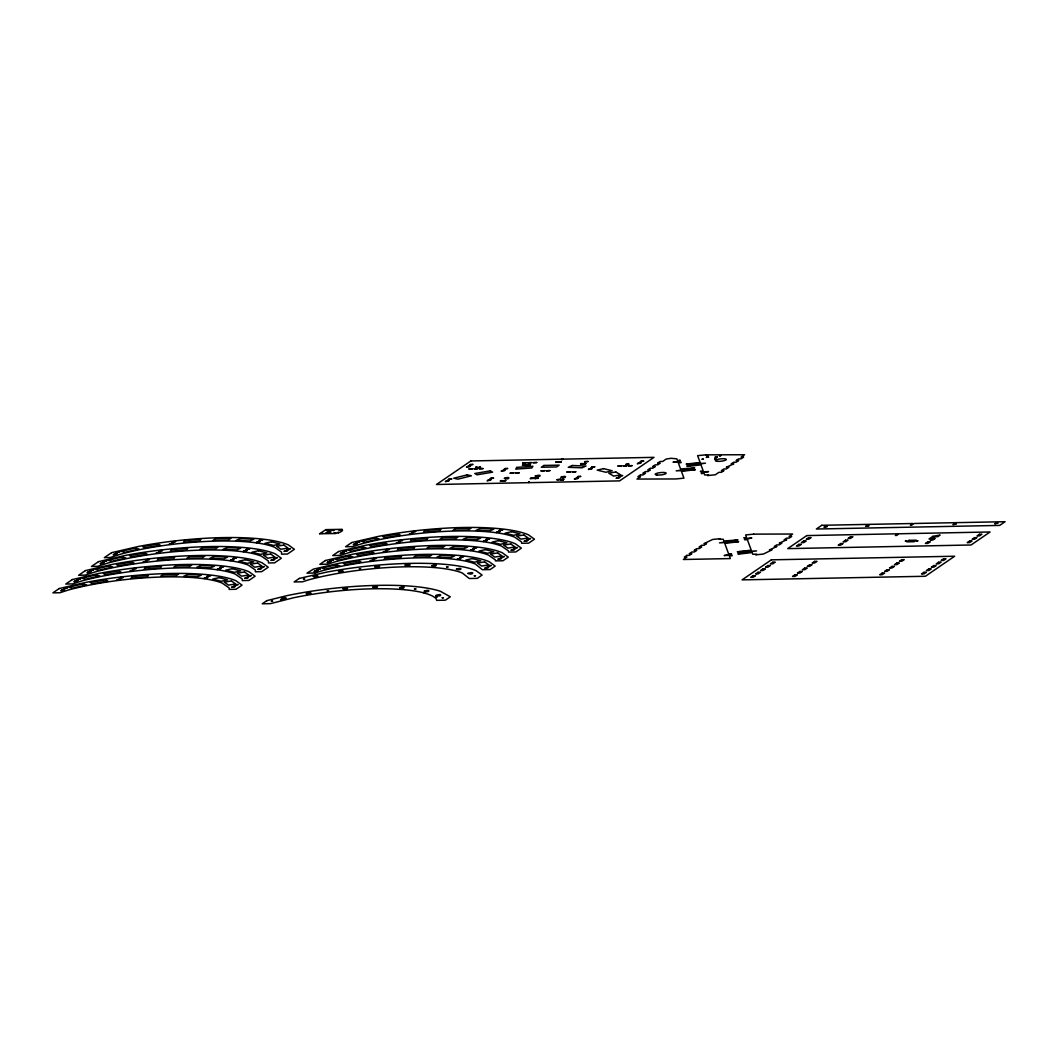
<?xml version="1.0" encoding="UTF-8"?>
<svg xmlns="http://www.w3.org/2000/svg" width="1058" height="1058" viewBox="0 0 1058 1058"><rect width="100%" height="100%" fill="white"/><g stroke="black" fill="none" stroke-linecap="round" stroke-linejoin="round"><path stroke-width="1.5" d="M558.531 462.187L561.11 461.857L559.761 462.148M625.886 464.33L626.772 464.409M528.762 482.117C531.182 481.668 526.527 482.58 529.344 482.382M562.591 459.503L561.15 459.489L563.094 459.146M561.282 479.459L560.7 479.896L562.314 479.459M625.833 464.621L627.156 464.264M503.833 480.848L505.552 480.345L503.886 480.98M525.733 464.806L528.868 464.581M556.217 462.161L555.595 461.923L556.534 462.002M503.277 480.755L502.18 480.623M529.529 465.017L530.362 464.462L529.331 464.594M538.218 478.295L537.014 478.203M558.135 461.751L556.706 462.148L557.5 462.055M561.11 461.764L560.118 461.804M562.565 479.816L563.702 479.419L561.719 479.856M581.715 463.88L580.511 463.933L581.596 463.602M479.433 467.226L480.663 467.279L479.539 467.2M502.775 480.676L502.034 481.006M525.271 464.793L522.335 465.308L525.35 464.74M525.707 464.674L528.656 464.912M476.748 467.636L477.449 467.385L475.597 467.662M583.593 463.959L585.775 463.576L584.757 463.814M556.574 479.79L557.831 479.816M628.002 464.515L627.05 464.383M532.967 478.269L533.946 478.15M559.431 479.618L560.476 479.512L559.761 479.499M580.763 463.973L582.707 463.536L582.098 463.986M560.515 479.446L560.885 479.843M480.385 467.345L479.446 467.451M537.993 478.269L537.028 478.454L537.715 478.216M563.438 479.578L562.79 479.539M478.11 467.398L479.208 467.517M582.204 463.907L584.519 463.589L583.778 463.973M526.897 464.7L528.352 464.753M532.452 478.361L532.055 478.639M530.732 478.441L532.491 478.309L531.764 478.348M145.449 560.978L146.837 560.859L145.515 561.044M159.89 551.945L158.555 552.051L159.93 551.853M385.509 550.874L386.897 550.715M386.858 550.795L385.575 550.94M503.78 469.897L505.169 469.778L503.793 469.937M534.224 478.335L533.377 478.441L534.078 478.137M523.287 464.7L523.234 464.885M476.47 467.358L476.88 467.623M504.375 480.649L503.753 480.901M627.659 464.555L627.275 464.29M529.965 464.885L528.683 464.647M534.7 478.322L536.816 478.044M500.751 480.835L501.69 480.57M477.528 467.438L477.806 467.517M282.102 599.727L281.269 599.979M476.193 467.504L475.822 467.332M476.338 467.186L475.677 467.2M307.018 595.032L306.291 595.138L307.164 594.94M501.32 480.702L500.222 481.046L500.751 480.583M530.693 478.216L530.164 478.679L531.38 478.348M534.938 477.991L534.065 478.454M535.454 478.547L536.459 477.965M536.075 478.56L537.041 477.951M558.849 479.512L557.592 479.631M558.135 479.446L557.579 479.472M580.789 463.761L581.781 463.549M559.47 479.287L558.73 479.79M582.535 463.999L583.632 463.602M560.476 479.419L561.018 479.248M424.02 592.824L424.893 592.705L424.139 592.639M628.121 464.555L629.087 464.039L627.91 464.462M435.777 596.897L437.073 596.791M436.57 596.593L436.597 596.884M584.426 463.404L585.788 463.669M526.977 464.898L527.942 464.634M560.74 462.081L559.947 462.095M558.783 462.174L559.854 461.711M562.591 479.433L563.041 479.71M315.178 572.986L321.751 570.87A100.682 21.795 -6.1 0 1 475.426 564.059L482.329 569.707L490.119 569.561L495.197 566.083L489.113 561.666A115.362 24.969 -6.1 0 0 339.38 563.24L313.393 569.138L306.979 573.158L315.152 573M584.823 463.589L585.629 463.788M375.154 537.953L361.281 541.22L365.169 542.212L379.081 538.945L375.193 537.94M562.869 479.512L563.716 479.512M615.862 471.974L608.747 473.191L613.627 476.087L620.742 474.883L615.875 471.987M535.718 478.56L534.793 478.586M530.455 464.647L529.926 464.7M534.726 478.084L534.316 478.15M505.962 480.57L505.512 480.94M435.764 596.818L437.086 596.871M562.327 459.344L561.613 459.146L563.054 459.198M560.793 479.261L560.925 479.988M334.077 533.126L335.545 532.981L334.13 533.073M719.48 455.773L720.776 455.654L719.48 455.773M281.481 598.524C287.221 600.481 288.014 595.694 281.481 598.524M375.008 566.916C380.682 568.887 381.581 564.099 375.008 566.916M706.413 457.36L708.529 457.175L706.413 457.36M715.129 457.188L717.258 457.003L715.129 457.188M510.168 473.204L513.857 472.886L510.168 473.204M436.055 595.469C441.662 597.466 442.667 592.652 436.055 595.469M306.384 593.551C311.978 595.548 313.009 590.748 306.384 593.551M424.271 591.237C429.879 593.234 430.897 588.42 424.271 591.237M338.52 571.518C343.731 573.634 345.397 568.768 338.52 571.518M456.421 569.204C461.619 571.307 463.285 566.453 456.421 569.204M313.313 576.478C318.511 578.594 320.19 573.727 313.313 576.478M516.767 467.411L515.749 469.13L531.896 467.967L532.915 466.247L516.767 467.411M399.646 587.719C404.738 589.861 406.576 584.981 399.646 587.719M132.276 576.398L131.152 578.118L147.26 577.02L148.398 575.301L132.276 576.398M145.382 567.432L144.245 569.151L160.353 568.067L161.49 566.334L145.382 567.432M158.475 558.465L157.338 560.198L173.446 559.1L174.583 557.368L158.475 558.465M171.568 549.499L170.431 551.231L186.539 550.134L187.676 548.401L171.568 549.499M184.661 540.532L183.523 542.265L199.631 541.167L200.769 539.435L184.661 540.532M385.443 557.328L384.305 559.047L400.413 557.95L401.551 556.23L385.443 557.328M398.535 548.361L397.398 550.081L413.506 548.983L414.643 547.264L398.535 548.361M411.628 539.395L410.491 541.114L426.599 540.03L427.736 538.297L411.628 539.395M424.721 530.428L423.584 532.161L439.692 531.063L440.829 529.331L424.721 530.428M467.901 573.423C472.86 575.817 475.769 570.738 467.901 573.423M504.401 478.322C509.321 480.504 511.424 475.611 504.401 478.322M535.269 476.007C539.95 478.467 543.323 473.389 535.269 476.007M372.985 587.124C377.68 589.359 380.153 584.439 372.985 587.124M431.783 565.686C436.372 567.948 439.004 563.015 431.783 565.686M63.44 589.319L64.789 589.253L63.52 589.28M76.533 580.353L77.882 580.287L76.533 580.353M89.626 571.386L90.975 571.32L89.626 571.386M102.719 562.433L104.068 562.353L102.719 562.433M115.811 553.466L117.16 553.387L115.904 553.413M119.303 578.858L120.652 578.792L119.303 578.858M132.395 569.892L133.744 569.826L132.488 569.852M171.674 543.005L173.023 542.939L171.674 543.005M206.508 577.152L207.857 577.073L206.508 577.152M219.601 568.186L220.95 568.106L219.601 568.186M232.694 559.219L234.043 559.153L232.786 559.166M245.787 550.253L247.136 550.186L245.787 550.253M258.879 541.286L260.228 541.22L258.879 541.286M234.215 585.96L235.564 585.894L234.215 585.96M247.308 576.994L248.656 576.927L247.387 576.954M260.4 568.027L261.749 567.961L260.4 568.027M273.493 559.06L274.842 558.994L273.493 559.06M286.586 550.107L287.935 550.028L286.586 550.107M319.622 533.748L335.717 533.536L337.185 532.756C339.036 533.549 345.477 529.251 341.112 530.058L342.118 529.331L325.877 529.622L319.622 533.748M321.46 533.338L322.902 533.258L321.553 533.285M326.208 530.084L327.649 530.005L326.208 530.084M329.792 532.677L330.784 532.637L329.845 532.65M333.058 530.442L334.05 530.389L333.125 530.402M338.851 529.833L340.292 529.767L338.944 529.793M271.39 601.209L272.739 601.129L271.483 601.156M337.793 532.518L338.785 532.478L337.793 532.518M341.06 530.283L342.051 530.23L341.06 530.283M303.501 579.215L304.849 579.149L303.58 579.176M316.593 570.249L317.942 570.183L316.593 570.249M329.686 561.282L331.035 561.216L329.686 561.282M342.779 552.316L344.128 552.25L342.871 552.276M355.872 543.362L357.22 543.283L355.964 543.309M327.253 590.748L328.602 590.681L327.332 590.695M359.363 568.754L360.712 568.688L359.456 568.715M447.97 480.306L449.319 480.239L448.05 480.266M372.456 559.788L373.805 559.722L372.456 559.788M469.13 465.811L470.479 465.732L469.13 465.811M398.641 541.855L399.99 541.789L398.641 541.855M468.985 468.959L472.582 468.773L468.985 468.959M411.734 532.901L413.083 532.822L411.734 532.901M474.209 468.853L477.806 468.668L474.209 468.853M479.446 468.747L483.043 468.562L479.446 468.747M489.748 479.486L491.097 479.419L489.828 479.446M522.652 462.901L526.249 462.716L522.652 462.901M515.484 473.032L519.081 472.847L515.484 473.032M527.876 462.796L531.486 462.611L527.876 462.796M533.113 462.703L536.71 462.518L533.113 462.703M414.458 589.028L415.807 588.962L414.458 589.028M446.569 567.035L447.918 566.969L446.569 567.035M541.048 470.889L544.645 470.704L541.048 470.889M459.661 558.082L461.01 558.002L459.754 558.029M546.285 470.797L549.882 470.612L546.285 470.797M472.754 549.115L474.103 549.036L472.754 549.115M485.847 540.149L487.196 540.083L485.847 540.149M498.953 531.182L500.302 531.116L498.953 531.182M442.165 597.849L443.514 597.77L442.257 597.796M561.097 477.171C565.58 479.459 568.384 474.513 561.097 477.171M566.929 472.013L570.526 471.828L566.929 472.013M572.166 471.921L575.764 471.736L572.166 471.921M474.275 575.856L475.624 575.79L474.354 575.817M584.571 461.685L588.169 461.5L584.571 461.685M487.368 566.89L488.717 566.824L487.368 566.89M576.954 477.766L578.303 477.7L576.954 477.766M500.46 557.923L501.809 557.857L500.46 557.923M513.553 548.957L514.902 548.89L513.553 548.957M591.025 468.139L592.374 468.059L591.025 468.139M526.646 539.99L527.995 539.924L526.646 539.99M617.965 466.023L621.575 465.837L617.965 466.023M623.202 465.917L626.799 465.745L623.202 465.917M628.439 465.824L632.036 465.639L628.439 465.824M618.745 476.946L620.094 476.88L618.824 476.907M639.931 462.452L641.28 462.372L639.931 462.452M702.128 459.238L703.385 459.185L702.128 459.238M706.876 455.998L708.133 455.932L706.956 455.958M714.772 459L716.028 458.934L714.772 459M905.436 541.141L906.706 541.088L905.436 541.141M916.519 540.929L917.775 540.863L916.519 540.929M343.083 588.777C347.46 591.078 350.41 586.119 343.083 588.777M405.148 565.104C409.155 567.657 413.85 562.605 405.148 565.104M59.222 588.539L52.9 592.864L59.949 592.731L68.598 589.941A100.682 21.795 -6.1 0 1 222.273 583.13L229.15 587.944L229.189 589.399L236.027 589.266L242.044 585.153L235.96 580.749A115.362 24.969 -6.1 0 0 86.227 582.31L59.222 588.539M72.314 579.572L65.768 584.056L72.539 583.923L81.691 580.974A100.682 21.795 -6.1 0 1 235.365 574.163L242.242 578.977L242.282 580.591L248.894 580.458L255.137 576.187L249.053 571.783A115.362 24.969 -6.1 0 0 99.32 573.343L72.314 579.572M85.407 570.606L78.623 575.261L85.116 575.129L94.784 572.008A100.682 21.795 -6.1 0 1 248.458 565.197L255.348 570.011L255.375 571.783L261.749 571.651L268.229 567.22L262.146 562.816A115.362 24.969 -6.1 0 0 112.412 564.377L85.407 570.606M98.5 561.639L91.491 566.453L97.706 566.321L107.876 563.041A100.682 21.795 -6.1 0 1 261.551 556.23L268.441 561.044L268.481 562.962L274.617 562.843L281.322 558.254L275.239 553.85A115.362 24.969 -6.1 0 0 125.505 555.41L98.5 561.639M111.593 552.673L104.345 557.645L110.297 557.526L120.969 554.075A100.682 21.795 -6.1 0 1 274.644 547.264L281.534 552.078L281.573 554.154L287.472 554.035L294.415 549.287L288.331 544.883A115.362 24.969 -6.1 0 0 138.598 546.444L111.593 552.673M61.8 590.007L60.822 590.681L64.419 589.954L61.8 590.007M64.75 587.997L63.771 588.658L67.368 587.944L64.75 587.997M74.893 581.04L73.915 581.715L77.512 580.987L74.893 581.04M77.842 579.03L76.864 579.705L80.461 578.977L77.842 579.03M87.986 572.074L87.007 572.748L90.604 572.021L87.986 572.074M90.935 570.064L89.956 570.738L93.554 570.011L90.935 570.064M101.079 563.107L100.1 563.782L103.697 563.068L101.079 563.107M104.028 561.097L103.049 561.772L106.646 561.044L104.028 561.097M114.185 554.154L113.193 554.815L116.79 554.101L114.185 554.154M117.121 552.131L116.142 552.805L119.739 552.078L117.121 552.131M117.663 579.546L116.684 580.22L120.281 579.493L117.663 579.546M120.612 577.536L119.633 578.197L123.231 577.483L120.612 577.536M130.756 570.579L129.777 571.254L133.374 570.526L130.756 570.579M133.705 568.569L132.726 569.244L136.323 568.516L133.705 568.569M143.848 561.613L142.87 562.287L146.467 561.56L143.848 561.613M146.798 559.603L145.819 560.277L149.416 559.55L146.798 559.603M156.954 552.646L155.962 553.321L159.56 552.607L156.954 552.646M159.89 550.636L158.912 551.311L162.509 550.583L159.89 550.636M170.047 543.693L169.055 544.354L172.652 543.64L170.047 543.693M172.983 541.67L172.004 542.344L175.602 541.617L172.983 541.67M163.316 574.388L160.697 576.174L175.959 575.883L178.577 574.084L163.316 574.388M176.408 565.422L173.79 567.22L189.051 566.916L191.67 565.117L176.408 565.422M189.501 556.455L186.882 558.254L202.144 557.95L204.763 556.151L189.501 556.455M202.607 547.489L199.988 549.287L215.237 548.983L217.869 547.198L202.607 547.489M215.7 538.522L213.081 540.321L228.343 540.016L230.961 538.231L215.7 538.522M204.868 577.827L203.89 578.501L207.487 577.787L204.868 577.827M207.818 575.817L206.839 576.491L210.436 575.764L207.818 575.817M217.961 568.86L216.983 569.535L220.58 568.82L217.961 568.86M220.91 566.85L219.932 567.524L223.529 566.797L220.91 566.85M231.067 559.907L230.075 560.568L233.673 559.854L231.067 559.907M234.003 557.883L233.024 558.558L236.622 557.831L234.003 557.883M244.16 550.94L243.168 551.615L246.765 550.887L244.16 550.94M247.096 548.917L246.117 549.591L249.714 548.864L247.096 548.917M257.253 541.974L256.261 542.648L259.871 541.921L257.253 541.974M260.189 539.95L259.21 540.625L262.807 539.897L260.189 539.95M232.575 586.648L231.596 587.322L235.193 586.595L232.575 586.648M235.524 584.624L234.532 585.299L238.143 584.585L235.524 584.624M245.668 577.681L244.689 578.356L248.286 577.628L245.668 577.681M248.617 575.671L247.638 576.332L251.235 575.618L248.617 575.671M258.76 568.715L257.782 569.389L261.379 568.662L258.76 568.715M261.71 566.704L260.731 567.379L264.328 566.652L261.71 566.704M271.853 559.748L270.874 560.423L274.472 559.695L271.853 559.748M274.802 557.738L273.824 558.412L277.421 557.685L274.802 557.738M284.946 550.782L283.967 551.456L287.564 550.742L284.946 550.782M287.895 548.771L286.916 549.446L290.514 548.718L287.895 548.771M329.765 530.283L325.838 532.981L328.02 532.928L331.947 530.243L329.765 530.283M266.854 600.64L262.239 603.787L270.504 603.629L293.873 597.691A100.682 21.795 -6.1 0 1 436.161 598.683L436.65 600.349L445.378 600.19L450.298 596.818L440.445 591.316A115.362 24.969 -6.1 0 0 286.559 595.72L266.854 600.64M299.282 578.435L294.124 581.966L302.562 581.794L308.658 579.837A100.682 21.795 -6.1 0 1 462.333 573.026L469.236 578.514L477.251 578.356L482.104 575.049L476.021 570.632A115.362 24.969 -6.1 0 0 326.287 572.206L299.282 578.435M325.467 560.502L319.847 564.35L327.729 564.192L334.844 561.904A100.682 21.795 -6.1 0 1 488.518 555.093L495.409 559.907L495.422 560.885L502.973 560.753L508.29 557.116L502.206 552.712A115.362 24.969 -6.1 0 0 352.473 554.273L325.467 560.502M338.56 551.535L332.715 555.543L340.319 555.397L347.937 552.937A100.682 21.795 -6.1 0 1 501.611 546.126L508.501 550.94L508.528 552.091L515.841 551.945L521.382 548.15L515.299 543.746A115.362 24.969 -6.1 0 0 365.565 545.306L338.56 551.535M351.653 542.569L345.569 546.735L352.896 546.602L361.043 543.971A100.682 21.795 -6.1 0 1 514.704 537.16L521.594 541.974L521.62 543.283L528.696 543.138L534.475 539.183L528.392 534.779A115.362 24.969 -6.1 0 0 378.658 536.34L351.653 542.569M470.876 460.957L436.491 484.485L619.618 480.887L654.003 457.347L470.876 460.957M314.953 570.936L313.975 571.611L317.572 570.884L314.953 570.936M317.903 568.926L316.924 569.588L320.521 568.873L317.903 568.926M328.046 561.97L327.067 562.644L330.665 561.917L328.046 561.97M330.995 559.96L330.017 560.621L333.614 559.907L330.995 559.96M341.152 553.003L340.16 553.678L343.757 552.95L341.152 553.003M344.088 550.993L343.109 551.668L346.707 550.94L344.088 550.993M354.245 544.037L353.253 544.711L356.85 543.984L354.245 544.037M357.181 542.027L356.202 542.701L359.799 541.974L357.181 542.027M446.331 480.993L445.352 481.668L448.949 480.94L446.331 480.993M449.28 478.983L448.301 479.644L451.898 478.93L449.28 478.983M467.504 466.499L466.512 467.16L470.122 466.446L467.504 466.499M470.44 464.475L469.461 465.15L473.058 464.422L470.44 464.475M281.084 599.78L282.393 599.754L281.084 599.78M370.816 560.476L369.837 561.15L373.434 560.423L370.816 560.476M373.765 558.465L372.786 559.127L376.384 558.412L373.765 558.465M383.922 551.509L382.93 552.183L386.527 551.456L383.922 551.509M386.858 549.499L385.879 550.173L389.476 549.446L386.858 549.499M397.014 542.542L396.023 543.217L399.62 542.49L397.014 542.542M399.95 540.532L398.972 541.207L402.569 540.479L399.95 540.532M410.107 533.576L409.115 534.25L412.726 533.536L410.107 533.576M413.056 531.566L412.065 532.24L415.662 531.513L413.056 531.566M488.108 480.173L487.13 480.848L490.727 480.12L488.108 480.173M491.057 478.15L490.079 478.824L493.676 478.097L491.057 478.15M502.193 470.532L501.201 471.207L504.798 470.479L502.193 470.532M505.129 468.522L504.15 469.183L507.747 468.469L505.129 468.522M543.918 465.454L541.299 467.239L556.561 466.948L559.179 465.15L543.918 465.454M416.468 555.318L413.85 557.103L429.112 556.812L431.73 555.014L416.468 555.318M429.574 546.351L426.956 548.15L442.204 547.846L444.836 546.047L429.574 546.351M442.667 537.385L440.049 539.183L455.31 538.879L457.929 537.08L442.667 537.385M455.76 528.418L453.141 530.217L468.403 529.913L471.022 528.114L455.76 528.418M458.035 558.756L457.043 559.431L460.64 558.703L458.035 558.756M460.971 556.746L459.992 557.421L463.589 556.693L460.971 556.746M471.127 549.79L470.136 550.464L473.733 549.75L471.127 549.79M474.063 547.779L473.085 548.454L476.682 547.727L474.063 547.779M484.22 540.836L483.228 541.498L486.839 540.783L484.22 540.836M487.156 538.813L486.177 539.487L489.775 538.76L487.156 538.813M497.313 531.87L496.334 532.531L499.931 531.817L497.313 531.87M500.262 529.846L499.27 530.521L502.867 529.793L500.262 529.846M575.314 478.454L574.335 479.129L577.933 478.401L575.314 478.454M578.263 476.444L577.284 477.105L580.882 476.391L578.263 476.444M589.399 468.813L588.407 469.488L592.017 468.76L589.399 468.813M592.335 466.803L591.356 467.477L594.953 466.75L592.335 466.803M485.728 567.577L484.749 568.252L488.346 567.524L485.728 567.577M488.677 565.554L487.698 566.228L491.296 565.514L488.677 565.554M498.821 558.611L497.842 559.285L501.439 558.558L498.821 558.611M501.77 556.601L500.791 557.262L504.388 556.548L501.77 556.601M511.913 549.644L510.935 550.319L514.532 549.591L511.913 549.644M514.862 547.634L513.884 548.295L517.481 547.581L514.862 547.634M525.006 540.678L524.027 541.352L527.625 540.625L525.006 540.678M527.955 538.667L526.977 539.342L530.574 538.615L527.955 538.667M617.105 477.634L616.126 478.309L619.724 477.581L617.105 477.634M620.054 475.611L619.075 476.285L622.673 475.571L620.054 475.611M638.291 463.126L637.313 463.801L640.91 463.073L638.291 463.126M641.241 461.116L640.249 461.791L643.859 461.063L641.241 461.116M640.434 474.963L637.921 476.682L640.54 476.629L636.982 479.062L675.903 478.957L683.931 478.137L681.445 471.365L695.384 469.712L676.181 470.889L694.736 467.953L680.572 468.972L678.363 462.941L681.14 462.611L680.916 461.989L672.994 462.187L677.874 461.605L680.268 460.217L677.477 460.547L676.842 458.828L671.142 458.286L666.236 459.027L662.692 461.46L660.086 461.513L657.56 463.232L660.179 463.179L657.785 464.819L655.166 464.872L652.654 466.604L655.259 466.552L652.879 468.178L650.26 468.231L647.734 469.964L650.353 469.911L647.959 471.551L645.354 471.604L642.828 473.323L645.446 473.27L643.052 474.91L640.434 474.963M705.66 454.847L697.619 455.667L700.105 462.439L686.179 464.092L705.474 463.192L686.827 465.864L687.052 466.485L700.978 464.832L703.2 470.863L700.409 471.194L700.634 471.828L708.556 471.617L703.689 472.199L701.282 473.587L704.073 473.257L704.707 474.976L708.595 474.91L707.617 475.584L715.314 474.777L718.858 472.344L721.477 472.291L724.003 470.572L721.384 470.625L723.765 468.985L726.383 468.932L728.909 467.213L726.291 467.252L733.816 463.84L731.197 463.893L733.591 462.267L736.209 462.214L738.722 460.481L736.117 460.534L738.497 458.894L741.116 458.841L743.642 457.122L741.023 457.175L744.567 454.742L705.66 454.847M686.84 555.384L684.314 557.116L686.933 557.063L683.375 559.497L730.337 558.571L729.412 556.045L732.189 555.715L731.964 555.08L724.148 555.569L731.541 553.956L728.526 553.651L724.756 543.376L738.682 541.709L719.493 542.886L738.034 539.95L723.884 540.982L723.249 539.249L719.347 539.329L720.339 538.654L712.642 539.461L703.954 543.667L706.572 543.614L704.178 545.254L701.573 545.306L699.047 547.026L701.666 546.973L699.272 548.613L696.653 548.666L694.141 550.385L696.746 550.332L694.365 551.972L691.747 552.025L689.221 553.757L691.839 553.704L689.446 555.331L686.84 555.384M753.693 534.131L745.652 534.951L746.578 537.477L743.787 537.808L746.961 538.535L751.841 537.953L744.435 539.567L747.451 539.858L751.233 550.147L737.294 551.8L756.589 550.901L737.942 553.559L738.167 554.194L752.106 552.541L752.741 554.26L756.629 554.194L755.65 554.855L763.347 554.061L772.023 549.856L769.417 549.909L776.942 546.483L774.324 546.536L776.717 544.91L779.323 544.857L781.849 543.124L779.23 543.177L786.755 539.765L784.137 539.818L786.53 538.178L789.149 538.125L791.675 536.406L789.056 536.459L792.601 534.025L753.693 534.131M771.348 559.841L742.081 579.877L925.393 576.266L954.66 556.23L771.348 559.841M806.778 535.586L787.734 548.626L971.072 544.989L990.076 531.976L899.035 533.774L896.589 535.454L895.359 535.48L897.819 533.787L806.778 535.586M821.788 525.297L816.353 529.026L999.665 525.416L1005.1 521.7L914.059 523.485L911.599 525.165L910.383 525.191L912.842 523.512L821.788 525.297M753.151 575.671L750.757 577.298L753.203 577.258L755.584 575.618L753.151 575.671M758.057 572.299L755.663 573.939L758.11 573.899L760.504 572.259L758.057 572.299M762.963 568.939L760.583 570.579L763.016 570.526L765.41 568.9L762.963 568.939M767.883 565.58L765.489 567.22L767.923 567.167L770.317 565.527L767.883 565.58M772.79 562.221L770.396 563.861L772.843 563.808L775.223 562.168L772.79 562.221M798.856 544.367L796.476 546.007L798.909 545.954L801.303 544.315L798.856 544.367M803.776 541.008L801.382 542.635L803.829 542.595L806.209 540.955L803.776 541.008M808.682 537.636L806.289 539.276L808.735 539.236L811.129 537.596L808.682 537.636M824.856 526.567L823.931 527.201L827.29 526.527L824.856 526.567M794.915 574.838L792.535 576.478L794.968 576.438L797.362 574.798L794.915 574.838M799.835 571.479L797.441 573.119L799.874 573.066L802.268 571.439L799.835 571.479M804.741 568.12L802.348 569.759L804.794 569.707L807.175 568.067L804.741 568.12M809.648 564.76L807.254 566.4L809.701 566.347L812.094 564.707L809.648 564.76M814.554 561.401L812.174 563.028L814.607 562.988L817.001 561.348L814.554 561.401M840.634 543.548L838.24 545.174L840.687 545.135L843.081 543.495L840.634 543.548M845.54 540.188L843.16 541.815L845.593 541.775L847.987 540.135L845.54 540.188M850.46 536.816L848.066 538.456L850.5 538.403L852.893 536.776L850.46 536.816M866.621 525.747L865.709 526.381L869.068 525.707L866.621 525.747M909.087 540.334L906.851 541.855L914.099 541.709L916.321 540.188L909.087 540.334M932.891 536.34L929.03 538.985L932.085 538.932L930.366 540.109L932.799 540.056L935.193 538.416L932.574 538.469L935.1 536.75L937.719 536.697L940.099 535.057L932.891 536.34M882.121 573.132L879.74 574.759L882.174 574.719L884.567 573.079L882.121 573.132M887.04 569.773L884.647 571.399L887.093 571.36L889.474 569.72L887.04 569.773M891.947 566.4L889.553 568.04L892 567.987L894.394 566.361L891.947 566.4M896.853 563.041L894.46 564.681L896.906 564.628L899.3 562.988L896.853 563.041M901.76 559.682L899.379 561.322L901.813 561.269L904.206 559.629L901.76 559.682M927.84 541.828L925.446 543.468L927.892 543.415L930.286 541.775L927.84 541.828M953.827 524.027L952.914 524.662L956.273 523.988L953.827 524.027M923.899 572.312L921.505 573.939L923.951 573.899L926.345 572.259L923.899 572.312M928.805 568.939L926.411 570.579L928.858 570.526L931.252 568.9L928.805 568.939M933.711 565.58L931.331 567.22L933.764 567.167L936.158 565.541L933.711 565.58M938.631 562.221L936.237 563.861L938.684 563.808L941.065 562.168L938.631 562.221M943.538 558.862L941.144 560.489L943.591 560.449L945.984 558.809L943.538 558.862M969.617 541.008L967.224 542.648L969.67 542.595L972.051 540.955L969.617 541.008M974.524 537.649L972.13 539.276L974.577 539.236L976.957 537.596L974.524 537.649M979.43 534.277L977.037 535.917L979.483 535.877L981.877 534.237L979.43 534.277M995.604 523.207L994.692 523.842L998.051 523.168L995.604 523.207M572.246 465.507L568.252 467.292L582.019 467.808L586.013 466.023L572.246 465.507M240.206 538.628L236.119 540.413L249.741 540.982L253.827 539.196L240.206 538.628M227.113 547.594L223.013 549.366L236.648 549.948L240.735 548.163L227.113 547.594M214.007 556.561L209.92 558.333L223.555 558.902L227.642 557.13L214.007 556.561M200.914 565.527L196.828 567.3L210.463 567.868L214.549 566.096L200.914 565.527M187.821 574.494L183.735 576.266L197.37 576.835L201.456 575.063L187.821 574.494M480.266 528.524L476.179 530.296L489.801 530.865L493.888 529.093L480.266 528.524M467.173 537.49L463.073 539.263L476.708 539.831L480.795 538.059L467.173 537.49M454.08 546.457L449.981 548.229L463.616 548.798L467.702 547.026L454.08 546.457M440.974 555.424L436.888 557.196L450.523 557.764L454.609 555.992L440.974 555.424M467.252 474.87L453.71 478.229L457.863 479.168L471.405 475.796L467.252 474.87M603.496 468.628L597.201 470.136L605.917 472.265L612.212 470.757L603.496 468.628M135.133 548.057L121.22 551.324L125.108 552.329L139.021 549.049L135.133 548.057M122.04 557.024L108.128 560.29L112.016 561.295L125.928 558.016L122.04 557.024M108.948 565.977L95.035 569.257L98.923 570.249L112.836 566.982L108.948 565.977M95.855 574.944L81.942 578.223L85.83 579.215L99.743 575.949L95.855 574.944M82.762 583.91L68.849 587.19L72.737 588.182L86.637 584.915L82.762 583.91M271.443 541.775L265.095 543.27L273.612 545.439L279.96 543.944L271.443 541.775M258.35 550.742L251.989 552.236L260.519 554.405L266.867 552.911L258.35 550.742M245.258 559.708L238.896 561.203L247.427 563.372L253.775 561.877L245.258 559.708M232.165 568.662L225.804 570.169L234.334 572.338L240.682 570.844L232.165 568.662M219.059 577.628L212.711 579.136L221.241 581.305L227.589 579.81L219.059 577.628M362.101 546.907L348.188 550.186L352.076 551.178L365.989 547.912L362.101 546.907M349.008 555.873L335.095 559.153L338.983 560.145L352.896 556.878L349.008 555.873M335.915 564.84L322.002 568.12L325.89 569.111L339.803 565.832L335.915 564.84M511.503 531.671L505.155 533.166L513.672 535.335L520.02 533.84L511.503 531.671M498.411 540.638L492.063 542.132L500.579 544.301L506.927 542.807L498.411 540.638M485.318 549.591L478.957 551.099L487.487 553.268L493.835 551.773L485.318 549.591M472.225 558.558L465.864 560.066L474.394 562.234L480.742 560.74L472.225 558.558M490.37 470.85L474.804 473.495L477.026 474.817L492.592 472.172L490.37 470.85M158.29 544.01L142.658 546.616L144.774 547.965L160.406 545.359L158.29 544.01M145.197 552.977L129.565 555.582L131.681 556.931L147.313 554.326L145.197 552.977M132.091 561.943L116.473 564.549L118.589 565.885L134.221 563.279L132.091 561.943M118.999 570.897L103.38 573.502L105.496 574.851L121.128 572.246L118.999 570.897M105.906 579.863L90.287 582.469L92.403 583.818L108.035 581.212L105.906 579.863M398.35 533.906L382.718 536.512L384.834 537.861L400.466 535.242L398.35 533.906M385.257 542.873L369.626 545.478L371.742 546.814L387.373 544.209L385.257 542.873M372.165 551.826L356.533 554.432L358.649 555.781L374.281 553.175L372.165 551.826M359.059 560.793L343.44 563.398L345.556 564.747L361.188 562.142L359.059 560.793M283.835 545.095L276.641 546.245L280.859 549.261L288.054 548.11L283.835 545.095M270.742 554.061L263.535 555.212L267.767 558.227L274.961 557.077L270.742 554.061M257.649 563.028L250.442 564.178L254.674 567.194L261.868 566.043L257.649 563.028M244.543 571.994L237.349 573.145L241.581 576.16L248.775 575.01L244.543 571.994M231.451 580.961L224.256 582.112L228.488 585.127L235.683 583.976L231.451 580.961M523.895 534.991L516.701 536.141L520.92 539.157L528.114 538.006L523.895 534.991M510.802 543.957L503.608 545.108L507.827 548.123L515.021 546.973L510.802 543.957M497.71 552.924L490.502 554.075L494.734 557.09L501.928 555.939L497.71 552.924M484.617 561.891L477.409 563.041L481.641 566.056L488.836 564.906L484.617 561.891M717.893 461.354A5.528 1.19 -6.1 0 0 726.357 459.542A5.528 1.19 -6.1 0 0 718.342 459.225A5.528 1.19 -6.1 0 0 717.893 461.354M656.939 475.029A5.528 1.19 -6.1 0 0 666.037 473.495A5.528 1.19 -6.1 0 0 659.094 472.781A5.528 1.19 -6.1 0 0 656.939 475.029"/></g></svg>
